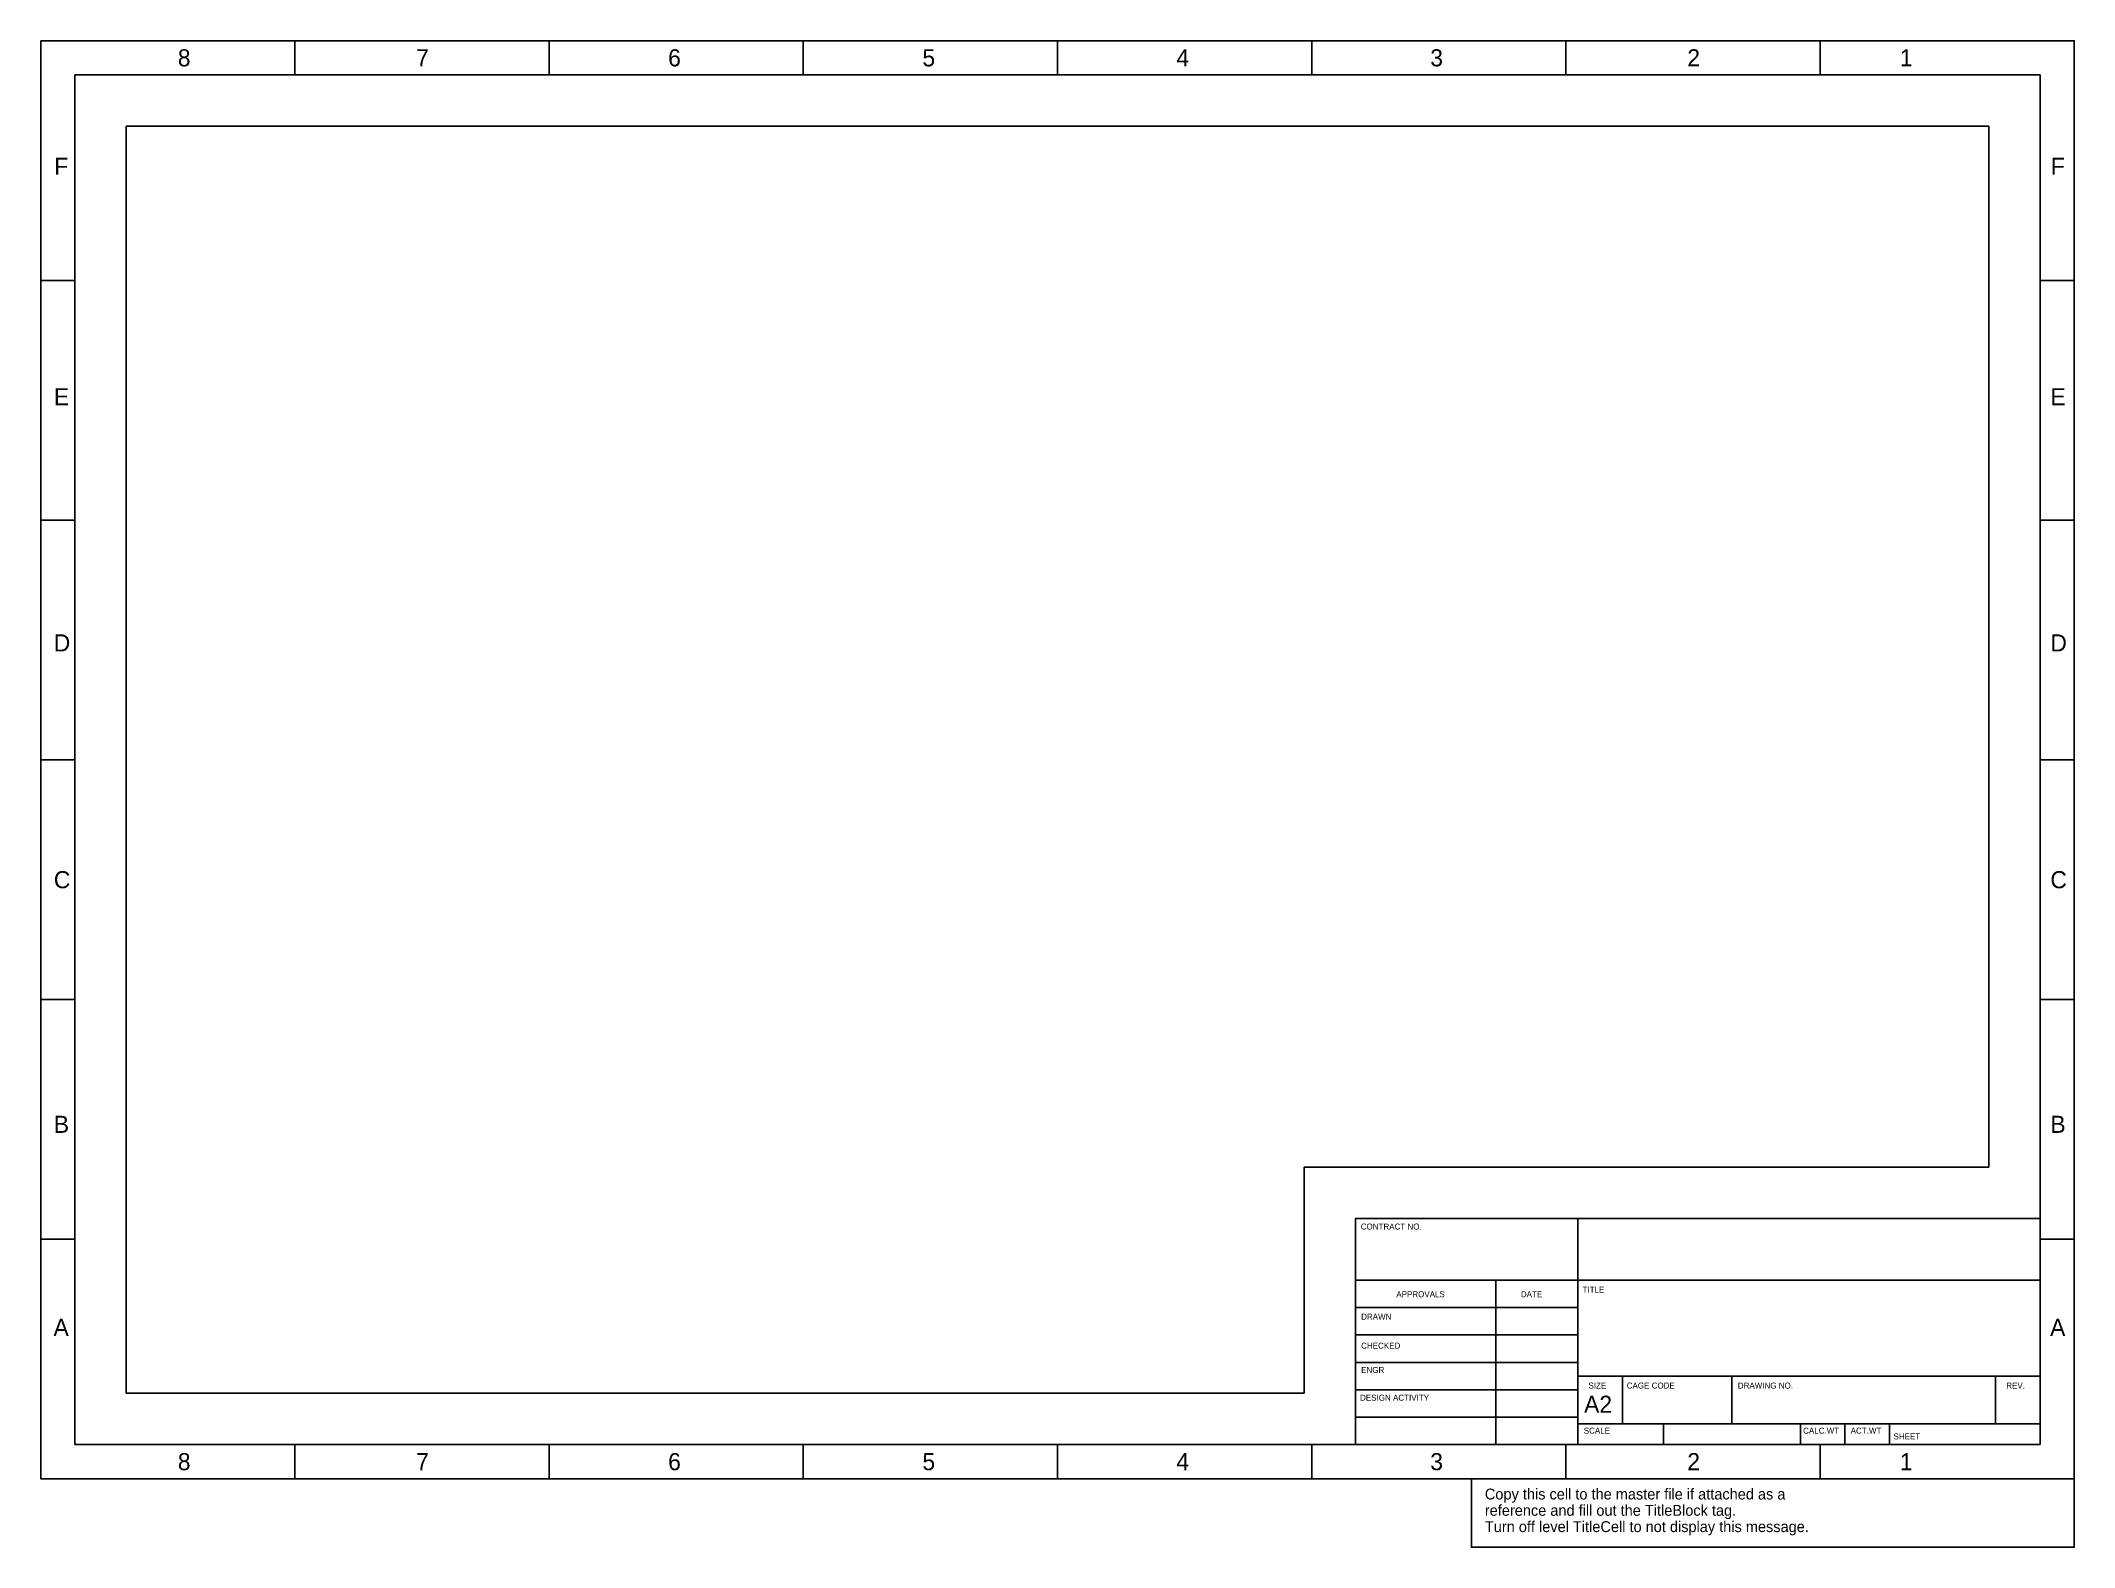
# Model space of a CAD drawing. Extents: x 0 to 594, y -20 to 420.
import ezdxf

# ---------------------------------------------------------------- set-up
doc = ezdxf.new("R2010")
doc.units = 0
for name, color, linetype in [('ClipShape', 7, 'Continuous'), ('Level 65', 7, 'Continuous'), ('Level 69', 7, 'Continuous'), ('Level 70', 7, 'Continuous'), ('Level 71', 7, 'Continuous'), ('TitleCell', 7, 'Continuous')]:
    doc.layers.add(name, color=color, linetype=linetype)

msp = doc.modelspace()

# ---------------------------------------------------------------- linework, layer by layer
at = {"layer": 'ClipShape'}
for p, q in [((25, 25), (25, 395)), ((25, 395), (569, 395)), ((569, 395), (569, 91)), ((569, 91), (369, 91)), ((369, 91), (369, 25)), ((369, 25), (25, 25))]:
    msp.add_line(p, q, dxfattribs=at)
at = {"layer": 'Level 65'}
msp.add_lwpolyline([(0, 420), (594, 420), (594, 0), (0, 0)], close=True, dxfattribs=at)
at = {"layer": 'Level 69'}
for p, q in [((74.25, 410), (74.25, 420)), ((148.5, 410), (148.5, 420)), ((222.75, 410), (222.75, 420)), ((297, 410), (297, 420)), ((371.25, 410), (371.25, 420)), ((445.5, 410), (445.5, 420)), ((519.75, 410), (519.75, 420)), ((0, 350), (10, 350)), ((594, 350), (584, 350)), ((0, 280), (10, 280)), ((594, 280), (584, 280)), ((0, 210), (10, 210)), ((594, 210), (584, 210)), ((0, 140), (10, 140)), ((594, 140), (584, 140)), ((449, 76), (449, 10)), ((0, 70), (10, 70)), ((594, 70), (584, 70)), ((384, 58), (449, 58)), ((425, 10), (425, 58)), ((584, 58), (449, 58)), ((384, 50), (449, 50)), ((384, 42), (449, 42)), ((384, 34), (449, 34)), ((584, 30), (449, 30)), ((462, 16), (462, 30)), ((494, 16), (494, 30)), ((571, 16), (571, 30)), ((584, 16), (584, 30)), ((384, 26), (449, 26)), ((384, 18), (449, 18)), ((584, 16), (449, 16)), ((474, 16), (474, 10)), ((514, 16), (514, 10)), ((527, 16), (527, 10)), ((540, 16), (540, 10)), ((74.25, 10), (74.25, 0)), ((148.5, 10), (148.5, 0)), ((222.75, 10), (222.75, 0)), ((297, 10), (297, 0)), ((371.25, 10), (371.25, 0)), ((445.5, 10), (445.5, 0)), ((519.75, 10), (519.75, 0))]:
    msp.add_line(p, q, dxfattribs=at)
msp.add_lwpolyline([(384, 10), (384, 76), (584, 76)], dxfattribs=at)
at = {"layer": 'Level 71'}
msp.add_lwpolyline([(584, 10), (10, 10), (10, 410), (584, 410)], close=True, dxfattribs=at)
at = {"layer": 'TitleCell'}
msp.add_lwpolyline([(417.9, 0), (594, 0), (594, -20.02), (417.9, -20.02)], close=True, dxfattribs=at)

# ---------------------------------------------------------------- texts
at = {"layer": 'Level 69'}
for s, p in [('1', (543.04, 412.5)), ('A', (586.92, 41.72)), ('1', (543.04, 2.5))]:
    msp.add_text(s, height=5, rotation=360, dxfattribs=at).set_placement(p)
msp.add_text('A', height=5, dxfattribs=at).set_placement((3.75, 41.72))
at = {"layer": 'Level 70'}
for s, height, p in [('8', 5, (40.06, 412.5)), ('7', 5, (109.67, 412.5)), ('6', 5, (183.27, 412.5)), ('5', 5, (257.54, 412.5)), ('4', 5, (331.71, 412.5)), ('3', 5, (405.88, 412.5)), ('2', 5, (480.95, 412.5)), ('F', 5, (3.95, 380.85)), ('E', 5, (3.85, 313.51)), ('D', 5, (3.82, 241.62)), ('C', 5, (3.84, 172.46)), ('B', 5, (3.84, 101.03)), ('CONTRACT NO.', 1.75, (385.57, 72.79)), ('APPROVALS', 1.75, (395.96, 53.03)), ('DATE', 1.75, (432.34, 53.03)), ('TITLE', 1.75, (450.38, 54.38)), ('DRAWN', 1.75, (385.69, 46.45)), ('CHECKED', 1.75, (385.69, 38)), ('ENGR', 1.75, (385.69, 30.91)), ('DESIGN ACTIVITY', 1.75, (385.37, 22.8)), ('A2', 5, (450.81, 19.26)), ('SIZE', 1.75, (452.09, 26.35)), ('CAGE CODE', 1.75, (463.26, 26.35)), ('DRAWING NO.', 1.75, (495.71, 26.35)), ('REV.', 1.75, (574.11, 26.35)), ('SCALE', 1.75, (450.71, 13.18)), ('CALC.WT', 1.75, (514.79, 13.18)), ('ACT.WT', 1.75, (528.67, 13.18)), ('SHEET', 1.75, (541.19, 11.49))]:
    msp.add_text(s, height=height, dxfattribs=at).set_placement(p)
for s, p in [('F', (587.13, 380.85)), ('E', (587.03, 313.51)), ('D', (587, 241.62)), ('C', (587.01, 172.46)), ('B', (587.01, 101.03)), ('8', (40.06, 2.5)), ('7', (109.67, 2.5)), ('6', (183.27, 2.5)), ('5', (257.54, 2.5)), ('4', (331.71, 2.5)), ('3', (405.88, 2.5)), ('2', (480.95, 2.5))]:
    msp.add_text(s, height=5, rotation=360, dxfattribs=at).set_placement(p)
at = {"layer": 'TitleCell'}
for s, p in [('Copy this cell to the master file if attached as a ', (421.83, -6.05)), ('reference and fill out the TitleBlock tag.', (421.83, -10.81)), ('Turn off level TitleCell to not display this message.', (421.83, -15.57))]:
    msp.add_text(s, height=3.175, dxfattribs=at).set_placement(p)

doc.saveas('drawing.dxf')
